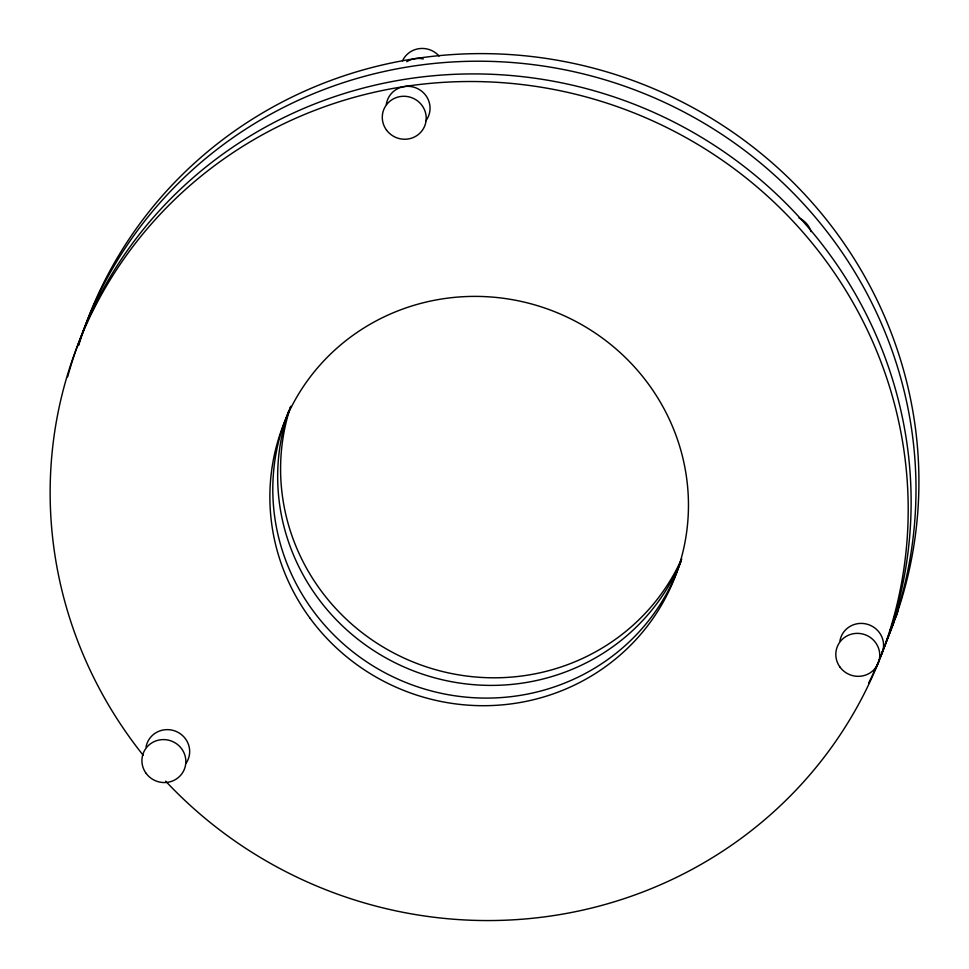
<?xml version="1.0" encoding="UTF-8"?>
<svg xmlns="http://www.w3.org/2000/svg" width="969" height="969" viewBox="0 0 969 969"><rect width="100%" height="100%" fill="white"/><g stroke="black" fill="none" stroke-linecap="round" stroke-linejoin="round"><path stroke-width="1.45" d="M839.929 640.933A22.057 21.403 21 0 1 869.096 624.835A22.057 21.403 21 0 1 880.555 656.134M386.304 104.507A22.057 21.403 21 0 1 416.295 88.034A22.057 21.403 21 0 1 425.791 120.859M146.053 746.978A22.057 21.403 21 0 1 175.716 731.268A22.057 21.403 21 0 1 186.157 763.136M143.194 755.251A430.648 417.857 21 0 1 404.788 86.483A430.648 417.857 21 0 1 886.066 642.047A430.648 417.857 21 0 1 165.651 781.171M406.738 61.701A22.057 21.403 21 0 1 423.259 58.952M402.535 60.793A22.057 21.403 21 0 1 439.09 56.045M894.29 616.89A22.057 21.403 21 0 1 890.002 630.08M78.622 345.545A430.648 417.857 21 0 1 634.017 80.924A430.648 417.857 21 0 1 885.654 642.871M897.863 604.208A22.057 21.403 21 0 1 892.885 621.274M67.636 376.856A430.648 417.857 21 0 1 631.207 103.089A430.648 417.857 21 0 1 868.684 682.951M681.728 558.822A210.091 203.853 21 0 1 407.949 683.327A210.091 203.853 21 0 1 290.918 406.386M799.001 218.001A22.057 21.403 21 0 1 811.077 231.627M78.15 345.424A430.648 417.857 21 0 1 636.1 90.396A430.648 417.857 21 0 1 881.826 652.561M681.062 561.136A210.091 203.853 21 0 1 414.223 671.166A210.091 203.853 21 0 1 288.714 411.219M680.444 561.523A210.091 203.853 21 0 1 414.344 662.481A210.091 203.853 21 0 1 290.7 406.374M840.002 667.12A22.057 21.403 21 0 0 877.853 663.995A22.057 21.403 21 0 0 855.494 633.435A22.057 21.403 21 0 0 840.002 667.12M386.474 130.028A22.057 21.403 21 0 0 424.325 126.903A22.057 21.403 21 0 0 401.965 96.343A22.057 21.403 21 0 0 386.474 130.028M146.101 773.347A22.057 21.403 21 0 0 183.953 770.21A22.057 21.403 21 0 0 161.593 739.662A22.057 21.403 21 0 0 146.101 773.347M309.801 617.919A210.091 203.853 21 0 0 670.342 588.098A210.091 203.853 21 0 0 457.368 297.108A210.091 203.853 21 0 0 309.801 617.919"/></g></svg>
